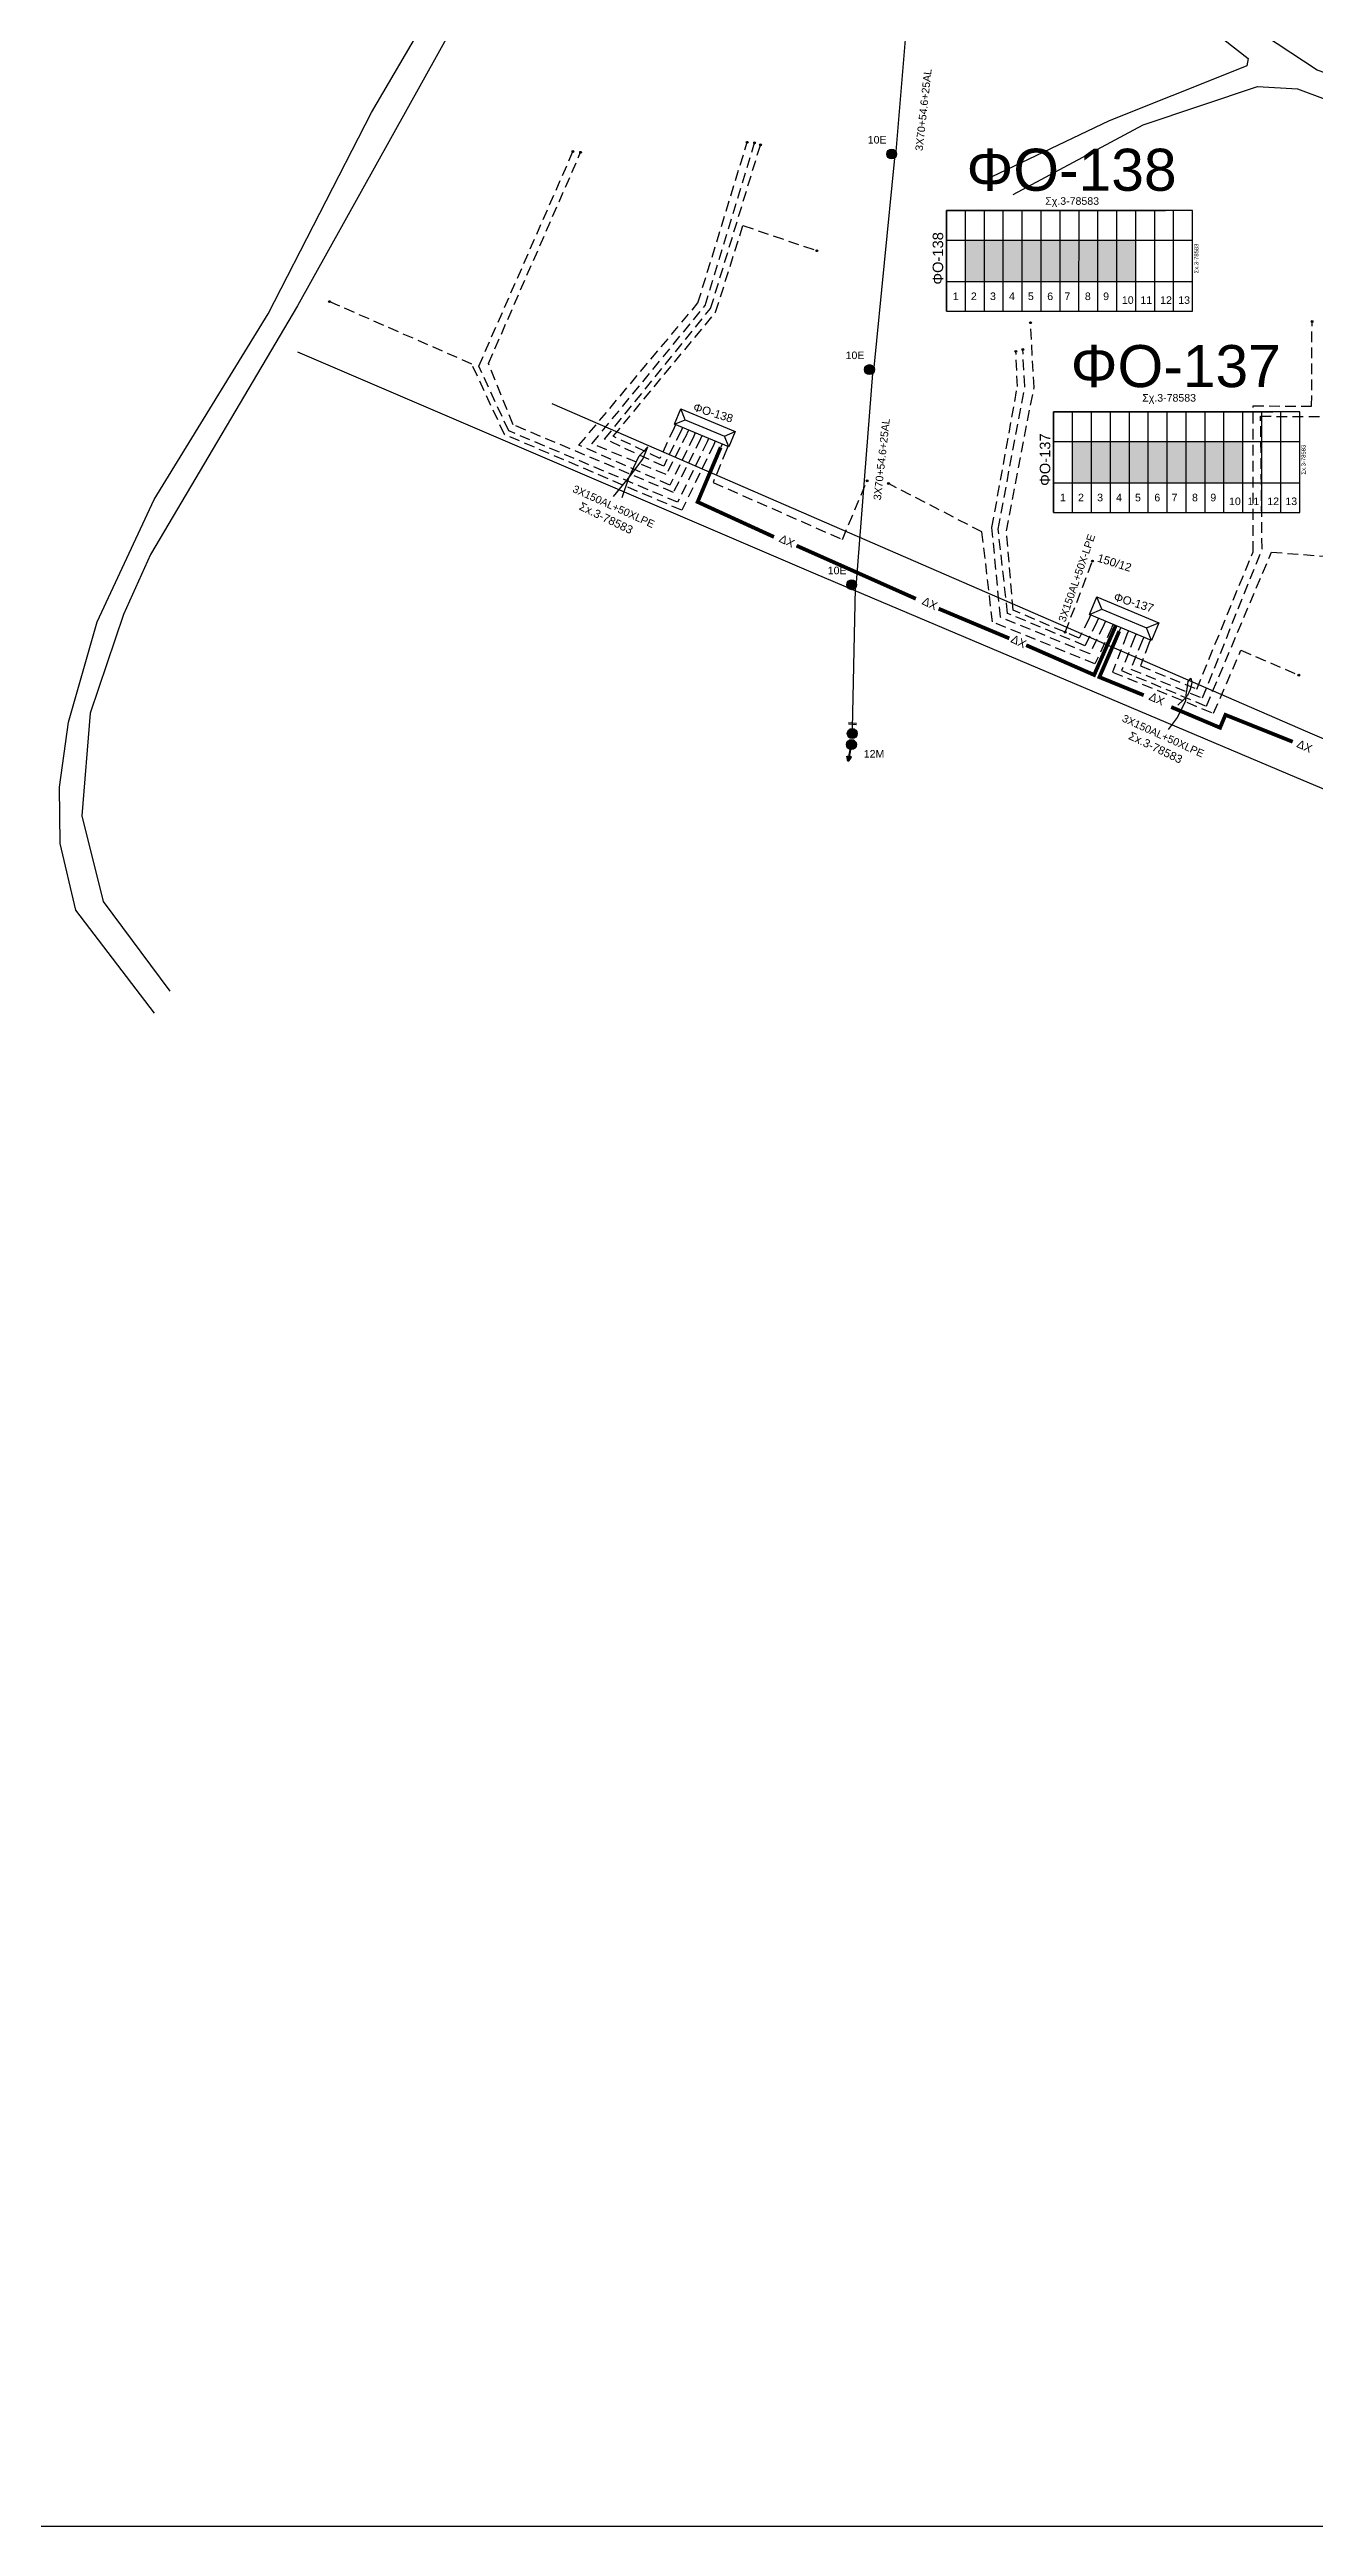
# Model space of a CAD drawing. Header units: millimetres. Extents: x 911 to 5440, y 753 to 2084.
# Drawn here: x 1675 to 1976, y 756 to 1345 of the extents above; entities that cross this region are included whole.
import ezdxf
from ezdxf.enums import TextEntityAlignment as Align

# ---------------------------------------------------------------- set-up
doc = ezdxf.new("R2010")
doc.units = ezdxf.units.MM
doc.linetypes.add('DASHED', pattern=[19.05, 12.7, -6.35])
for name, color, linetype in [('Άγνωστα', 7, 'Continuous'), ('Ασφαλειοκιβώτια Χ.Τ 13 αναχωρήσεων', 7, 'Continuous'), ('Επίτονοι', 7, 'Continuous'), ('Επιγραφές - Σχήματα', 7, 'Continuous'), ('Καλώδια ΧΤ   3x150AL+50XLPE', 7, 'DASHED'), ('Μηχανική τομή', 7, 'Continuous'), ('Στύλος Ξύλινος', 7, 'Continuous'), ('Στύλος Ξύλινος @ 1', 7, 'Continuous'), ('Συνδέσεις', 7, 'Continuous'), ('Συνεστραμμένα ΧΤ   3x70+54.6+25 AL', 7, 'SYN_LINE'), ('Υποσταθμός πόλεως', 7, 'Continuous'), ('Υπόβαθρο ΔΕΗ', 7, 'Continuous')]:
    doc.layers.add(name, color=color, linetype=linetype)
doc.styles.get("Standard").update_dxf_attribs({"font": 'arial.ttf'})
doc.linetypes.add('SYN_LINE', pattern='A,0.5,-0.0001,["/\\/\\/\\/",Standard,S=0.1,R=0,X=0,Y=-0.05],-0.25', length=0.7501)

# ---------------------------------------------------------------- blocks, each defined once
blk = doc.blocks.new('ΥΠΑΡΧΩΝ ΞΥΛΙΝΟΣ ΣΤΥΛΟΣ')
at = {"layer": 'Στύλος Ξύλινος'}
h = blk.add_hatch(color=7, dxfattribs=at)
h.paths.add_polyline_path([(-2.6, 0, 0.270008), (-1.3, -2.3), (1.3, 2.3, 0.576266)])
h.paths.add_polyline_path([(-1.3, -2.3, 0.574793), (2.6, 0, 0.268822), (1.3, 2.3)])
at = {"layer": 'Στύλος Ξύλινος', "color": 7}
blk.add_line((-1.3, -2.3), (1.3, 2.3), dxfattribs=at)
blk.add_circle((0, 0), 2.62, dxfattribs=at)
at = {"layer": 'Στύλος Ξύλινος', "flags": 4}
for tag, p in [('ΑΡΙΘΜΟΣ', (-4.9, 8.6)), ('ΤΥΠΟΣ', (-4.8, 3.4))]:
    blk.add_attdef(tag, p, '', height=4, dxfattribs=at)
blk = doc.blocks.new('ΥΠΟΣΤΑΘΜΟΣ ΠΟΛΕΩΣ 9 ΑΝΑΧΩΡΗΣΕΩΝ')
at = {"layer": 'Υποσταθμός πόλεως', "ltscale": 40}
for p, q in [((-9.63, -2.82), (-9.63, -4)), ((-7.12, -2.82), (-7.12, -4)), ((-4.84, -2.82), (-4.84, -4)), ((-2.36, -2.82), (-2.36, -4)), ((0.09, -2.82), (0.09, -4)), ((2.55, -2.82), (2.55, -4)), ((5.02, -2.82), (5.02, -4)), ((7.48, -2.82), (7.48, -4)), ((9.61, -2.82), (9.61, -4))]:
    blk.add_line(p, q, dxfattribs=at)
blk.add_lwpolyline([(-10.02, 2.82), (10.02, 2.82), (10.02, -2.82), (-10.02, -2.82)], close=True, dxfattribs=at)
for points in [[(-7.21, 0), (-10.02, 2.82)], [(-10.02, -2.82), (-7.21, 0)], [(-7.21, 0), (7.21, 0)], [(7.21, 0), (10.02, 2.82)], [(10.02, -2.82), (7.21, 0)]]:
    blk.add_lwpolyline(points, dxfattribs=at)
at = {"layer": 'Υποσταθμός πόλεως', "linetype": 'SYN_LINE', "ltscale": 40, "flags": 1}
for tag, p in [('ΜΕΤΑΣΧΗΜΑΤΙΣΜΟΣ', (10.79, 1.71)), ('ΙΣΧΥΣ', (10.77, -1.08)), ('ΑΡΙΘΜΟΣ', (10.89, -3.8))]:
    blk.add_attdef(tag, p, '', height=1.8, dxfattribs=at)
blk = doc.blocks.new('ΑΣΦΑΛΕΙΟΚΙΒΩΤΙΟ ΥΠΟΣΤΑΘΜΟΥ 13 ΑΝΑΧΩΡΗΣΕΩΝ')
at = {"layer": 'Ασφαλειοκιβώτια Χ.Τ 13 αναχωρήσεων', "ltscale": 40}
for p, q in [((-23.9, 58.3), (24, 58.3)), ((-23.9, 49.3), (24, 49.3)), ((-9.8, 58.3), (-9.8, -58.7)), ((9.9, 58.3), (9.9, -58.7)), ((24, 58.3), (24, -45.9)), ((-23.9, 40.3), (24, 40.3)), ((-23.9, 31.3), (24, 31.3)), ((-23.9, 22.3), (24, 22.3)), ((-23.9, 13.3), (24, 13.3)), ((-23.9, 4.3), (24, 4.3)), ((-23.9, -4.7), (24, -4.7)), ((-23.9, -13.7), (24, -13.7)), ((-23.9, -22.7), (24, -22.7)), ((-23.9, -31.7), (24, -31.7)), ((-23.9, -40.7), (24, -40.7)), ((-23.9, -49.7), (24, -49.7))]:
    blk.add_line(p, q, dxfattribs=at)
at = {"layer": 'Ασφαλειοκιβώτια Χ.Τ 13 αναχωρήσεων'}
blk.add_lwpolyline([(-23.9, -58.7), (24, -58.7), (24, 58.3), (-23.9, 58.3)], close=True, dxfattribs=at)
for s, p in [('1', (-18.6, 55.3)), ('3', (-18.6, 37.6)), ('2', (-18.6, 46.7)), ('4', (-18.6, 28.6)), ('5', (-18.6, 19.6)), ('6', (-18.6, 10.4)), ('7', (-18.6, 2.2)), ('8', (-18.6, -7.5)), ('9', (-18.6, -16.2)), ('10', (-20.4, -25.1)), ('11', (-20.4, -33.9)), ('12', (-20.4, -43.3)), ('13', (-20.4, -51.9))]:
    blk.add_text(s, height=3.6, rotation=270, dxfattribs=at).set_placement(p)
at = {"layer": 'Ασφαλειοκιβώτια Χ.Τ 13 αναχωρήσεων', "ltscale": 40}
for tag, height, p in [('ΟΝΟΜΑ', 5, (1.2, 62.4)), ('ΚΕΙΜΕΝΟ 1', 2, (17.2, 53.4)), ('ΚΕΙΜΕΝΟ 3', 2, (17, 35.9)), ('ΚΕΙΜΕΝΟ 2', 2, (17.2, 44.7)), ('ΚΕΙΜΕΝΟ 4', 2, (17, 27)), ('ΚΕΙΜΕΝΟ 5', 2, (17, 18.1)), ('ΚΕΙΜΕΝΟ 6', 2, (17, 9.2)), ('ΚΕΙΜΕΝΟ 7', 2, (17, 0.1)), ('ΚΕΙΜΕΝΟ 8', 2, (17, -8.6)), ('ΚΕΙΜΕΝΟ 9', 2, (17, -17.7)), ('ΚΕΙΜΕΝΟ 10', 2, (17, -27)), ('ΚΕΙΜΕΝΟ 11', 2, (17, -36)), ('ΚΕΙΜΕΝΟ 12', 2, (17, -45)), ('ΚΕΙΜΕΝΟ 13', 2, (17, -54.2)), ('ΣΧ', 2, (1.2, -60.5))]:
    blk.add_attdef(tag, text='', height=height, dxfattribs=at).set_placement(p, align=Align.MIDDLE_CENTER)
blk = doc.blocks.new('ΕΠΙΤΟΝΟΣ')
at = {"layer": 'Επίτονοι', "lineweight": 40, "ltscale": 40}
blk.add_hatch(color=256, dxfattribs=at).paths.add_polyline_path([(-1.1, 6.5), (0, 9.1), (1.1, 6.5)])
for p, q in [((-1.1, 6.5), (0, 9.1)), ((1.1, 6.5), (-1.1, 6.5)), ((-1.1, 6.5), (0, 6.5)), ((0, 9.1), (1.1, 6.5)), ((0, 6.5), (0, 0))]:
    blk.add_line(p, q, dxfattribs=at)
blk = doc.blocks.new('ΜΗΧΑΝΙΚΗ ΤΟΜΗ')
at = {"layer": 'Μηχανική τομή', "ltscale": 40}
for p, q in [((-1.9, 0.8), (1.9, 0.8)), ((1.9, 0), (-1.9, 0))]:
    blk.add_line(p, q, dxfattribs=at)
blk = doc.blocks.new('_ΣΥΝΔΕΣΗ')
at = {"layer": 'Συνδέσεις', "linetype": 'SYN_LINE', "ltscale": 40}
blk.add_hatch(color=256, dxfattribs=at).paths.add_polyline_path([(0.5, 0, 1), (-0.5, 0, 1)])
at = {"layer": 'Συνδέσεις'}
blk.add_circle((0, 0), 0.5, dxfattribs=at)

msp = doc.modelspace()

# ---------------------------------------------------------------- hatches: boundary and pattern name
at = {"layer": 'Ασφαλειοκιβώτια Χ.Τ 13 αναχωρήσεων'}
for color, points in [(173, [(1892.74, 1290.17), (1897.24, 1290.17), (1897.24, 1299.99), (1892.74, 1299.99)]), (5, [(1897.24, 1290.17), (1901.74, 1290.16), (1901.74, 1299.99), (1897.24, 1299.99)]), (30, [(1901.74, 1290.16), (1906.24, 1290.16), (1906.24, 1299.99), (1901.74, 1299.99)]), (62, [(1906.24, 1290.16), (1910.74, 1290.16), (1910.74, 1299.99), (1906.24, 1299.99)]), (85, [(1910.74, 1290.16), (1915.24, 1290.16), (1915.24, 1299.99), (1910.74, 1299.99)]), (1, [(1915.24, 1290.16), (1919.74, 1290.16), (1919.74, 1299.99), (1915.24, 1299.99)]), (6, [(1919.74, 1290.16), (1924.24, 1290.16), (1924.24, 1299.99), (1919.74, 1299.99)]), (2, [(1924.24, 1290.16), (1928.74, 1290.16), (1928.74, 1299.98), (1924.24, 1299.99)]), (27, [(1928.74, 1290.16), (1933.24, 1290.16), (1933.24, 1299.98), (1928.74, 1299.98)]), (133, [(1918.21, 1242.31), (1922.71, 1242.31), (1922.71, 1252.14), (1918.21, 1252.14)]), (6, [(1922.71, 1242.31), (1927.21, 1242.31), (1927.21, 1252.14), (1922.71, 1252.14)]), (2, [(1927.21, 1242.31), (1931.71, 1242.31), (1931.71, 1252.14), (1927.21, 1252.14)]), (27, [(1931.71, 1242.31), (1936.21, 1242.31), (1936.21, 1252.14), (1931.71, 1252.14)]), (30, [(1936.21, 1242.31), (1940.71, 1242.31), (1940.71, 1252.14), (1936.21, 1252.14)]), (85, [(1940.71, 1242.31), (1945.21, 1242.31), (1945.21, 1252.14), (1940.71, 1252.14)]), (5, [(1945.21, 1242.31), (1949.71, 1242.31), (1949.71, 1252.14), (1945.21, 1252.14)]), (1, [(1949.71, 1242.31), (1954.21, 1242.31), (1954.21, 1252.14), (1949.71, 1252.14)]), (62, [(1954.21, 1242.31), (1958.71, 1242.31), (1958.71, 1252.14), (1954.21, 1252.14)])]:
    msp.add_hatch(color=color, dxfattribs=at).paths.add_polyline_path(points)

# ---------------------------------------------------------------- linework, layer by layer
at = {"layer": 'Άγνωστα', "color": 27, "linetype": 'DASHED', "ltscale": 0.2}
msp.add_lwpolyline([(1922.16, 1210.01), (1919.8, 1205.36), (1904.08, 1212), (1902.53, 1230.86), (1909.07, 1264.98), (1908.22, 1280.37)], dxfattribs=at)
at = {"layer": 'Άγνωστα', "color": 6, "linetype": 'DASHED', "ltscale": 0.2}
msp.add_lwpolyline([(1925.69, 1208.54), (1922.32, 1201.62), (1901.1, 1210.31), (1899.06, 1231.64), (1905.12, 1265.16), (1904.76, 1273.55)], dxfattribs=at)
at = {"layer": 'Άγνωστα', "color": 62, "linetype": 'DASHED', "ltscale": 0.2}
msp.add_lwpolyline([(1924.01, 1209.24), (1921.17, 1203.55), (1902.79, 1211.25), (1900.54, 1231.31), (1906.9, 1265.28), (1906.38, 1274)], dxfattribs=at)
at = {"layer": 'Άγνωστα', "color": 2, "linetype": 'DASHED', "ltscale": 0.2}
msp.add_lwpolyline([(1927.52, 1207.77), (1923.56, 1199.25), (1899.2, 1209.2), (1896.69, 1230.61), (1874.45, 1242.12)], dxfattribs=at)
at = {"layer": 'Επιγραφές - Σχήματα'}
for points in [[(2959.33, 1782.88), (2959.33, 1782.88), (2959.33, 756.34), (954.14, 756.34), (954.14, 1770.68), (954.14, 1770.68)], [(1809.07, 1239.01), (1812.63, 1243.41), (1816.07, 1247.91), (1817.21, 1250.88), (1815.01, 1248.45), (1812.63, 1243.41), (1811.03, 1238.73)], [(1941.06, 1183.64), (1943.2, 1186.52), (1945.19, 1190.57), (1945.21, 1191.87), (1945.51, 1193.34), (1945.68, 1195.06), (1946.33, 1195.83), (1946.57, 1194.81), (1946.19, 1193.12), (1945.52, 1191.72), (1944.7, 1190.77), (1943.23, 1189.41)]]:
    msp.add_lwpolyline(points, dxfattribs=at)
at = {"layer": 'Καλώδια ΧΤ   3x150AL+50XLPE', "color": 27, "linetype": 'DASHED', "ltscale": 0.2}
msp.add_line((1916.5, 1206.75), (1922.95, 1223.7), dxfattribs=at)
at = {"layer": 'Καλώδια ΧΤ   3x150AL+50XLPE', "color": 62, "ltscale": 0.2}
msp.add_lwpolyline([(1831.38, 1252.07), (1824.31, 1237.69), (1784.19, 1254.64), (1777.05, 1270.01), (1799.44, 1321.07)], dxfattribs=at)
at = {"layer": 'Καλώδια ΧΤ   3x150AL+50XLPE', "color": 5, "ltscale": 0.2}
for points in [[(1829.79, 1252.73), (1823.33, 1240.02), (1785.23, 1256.09), (1779.37, 1270.69), (1801.27, 1320.88)], [(1932.97, 1205.5), (1929.88, 1197.65), (1950.05, 1189.18), (1965.54, 1225.83), (1985.16, 1224.26)]]:
    msp.add_lwpolyline(points, dxfattribs=at)
at = {"layer": 'Καλώδια ΧΤ   3x150AL+50XLPE', "color": 85, "ltscale": 0.2}
for points in [[(1828.21, 1253.39), (1822.51, 1241.76), (1800.87, 1251.23), (1829.15, 1285.06), (1840.88, 1323.27)], [(1934.78, 1204.74), (1932.08, 1198.01), (1949.15, 1191.13), (1963.3, 1226.59), (1962.94, 1258.12), (1987.76, 1257.98)]]:
    msp.add_lwpolyline(points, dxfattribs=at)
at = {"layer": 'Καλώδια ΧΤ   3x150AL+50XLPE', "color": 27, "ltscale": 0.2}
msp.add_lwpolyline([(1826.6, 1254.06), (1821.59, 1244.24), (1803.96, 1251.59), (1830.86, 1284.43), (1842.64, 1323.14)], dxfattribs=at)
at = {"layer": 'Καλώδια ΧΤ   3x150AL+50XLPE', "color": 2, "ltscale": 0.2}
msp.add_lwpolyline([(1825.13, 1254.68), (1821.01, 1246.22), (1806.98, 1252.71), (1832.16, 1283.73), (1844.03, 1322.67)], dxfattribs=at)
at = {"layer": 'Καλώδια ΧΤ   3x150AL+50XLPE', "color": 6, "ltscale": 0.2}
msp.add_lwpolyline([(1823.51, 1255.35), (1820.07, 1248.11), (1809.03, 1253.36), (1833.37, 1282.86), (1839.85, 1303.47), (1857.46, 1297.49)], dxfattribs=at)
at = {"layer": 'Καλώδια ΧΤ   3x150AL+50XLPE', "color": 30, "ltscale": 0.2}
for points in [[(1832.97, 1251.4), (1825.31, 1235.78), (1783.14, 1253.79), (1775.39, 1270.53), (1741.56, 1285.38)], [(1936.36, 1204.08), (1934.37, 1198.76), (1947.75, 1193.24), (1961.15, 1225.91), (1961.14, 1260.58), (1975.08, 1260.53), (1975.17, 1280.66)]]:
    msp.add_lwpolyline(points, dxfattribs=at)
at = {"layer": 'Καλώδια ΧΤ   3x150AL+50XLPE', "color": 1, "ltscale": 0.2}
for points in [[(1835.94, 1250.16), (1832.76, 1242.39), (1863.51, 1228.82), (1869.36, 1242.75)], [(1931.14, 1206.26), (1927.73, 1197.29), (1951.78, 1187.49), (1958.25, 1202.47), (1972, 1196.58)]]:
    msp.add_lwpolyline(points, dxfattribs=at)
at = {"layer": 'Συνεστραμμένα ΧΤ   3x70+54.6+25 AL', "color": 85, "ltscale": 20}
for points in [[(1880.1, 1367.76), (1876.22, 1321.09)], [(1875.88, 1319.52), (1871.01, 1269.74)], [(1870.7, 1268.31), (1866.75, 1218.6)], [(1866.58, 1217.28), (1865.86, 1183.84)]]:
    msp.add_lwpolyline(points, dxfattribs=at)
at = {"layer": 'Υπόβαθρο ΔΕΗ', "ltscale": 0.2}
for points in [[(1699.96, 1116.22), (1681.25, 1140.69), (1677.53, 1156.51), (1677.32, 1169.89), (1679.49, 1185.4), (1686.35, 1209.21), (1699.86, 1238.34), (1726.97, 1282.44), (1751.58, 1330.36), (1778.48, 1376.44), (1788.19, 1397.83), (1774.78, 1416.78), (1753.67, 1411.61), (1732.89, 1407.85), (1713.74, 1404.42), (1693.98, 1402.47), (1675.31, 1401.33), (1652.75, 1400.25), (1625.82, 1400.32), (1600.98, 1402.2), (1565.3, 1407.45), (1525.05, 1413.98)], [(2057.71, 1322.69), (2029.25, 1331.99), (2012.48, 1334.23), (1990.11, 1335.68), (1976.35, 1340.38), (1963.66, 1348.79), (1950.79, 1356.39), (1937.33, 1361.22), (1924.13, 1364.47), (1910.82, 1364.91), (1897.01, 1369.63), (1888.4, 1377.9), (1885.47, 1391.39), (1886.23, 1396.79), (1961.11, 1397.42)], [(1891.75, 1364.75), (1873.5, 1362.34), (1856.51, 1363.14), (1836.68, 1365.66), (1821.74, 1370.39), (1806.98, 1376.2), (1798.8, 1377.28), (1791.2, 1375.76), (1782.88, 1370.85), (1778.59, 1364.59), (1733.93, 1284.35), (1698.96, 1225.28), (1692.59, 1210.99), (1684.66, 1187.51), (1682.64, 1163.1), (1687.76, 1142.71), (1703.6, 1121.39)], [(1891.75, 1364.75), (1905, 1363.08), (1913.36, 1359.97), (1933.5, 1357.57), (1948.44, 1352.24), (1960, 1343.17), (1959.64, 1341.48), (1956.71, 1340.24), (1926.91, 1328.37), (1899.04, 1315.09)], [(1904.07, 1310.82), (1935, 1327.39), (1962.18, 1336.56), (1971.68, 1336), (1992.11, 1328.4), (2023.42, 1324.93), (2046.97, 1320), (2068.22, 1310.95)], [(1733.92, 1273.45), (1857.09, 1220.69), (1971.44, 1172.22), (2100.65, 1117.82), (2083.18, 1096.07), (2067.08, 1075.11), (2053.68, 1056.37), (2039.97, 1035.54), (2023.21, 1008.13), (2019.75, 1003.03), (2006.57, 979.48), (1985.89, 942.83)], [(1794.4, 1261.13), (1974.09, 1183.06), (2105.88, 1126.59), (2169.68, 1207.8), (2138.2, 1227.73)]]:
    msp.add_lwpolyline(points, dxfattribs=at)
at = {"layer": 'Υπόβαθρο ΔΕΗ', "color": 173, "const_width": 0.9}
for points in [[(1834.56, 1250.74), (1829.08, 1237.74), (1847.23, 1229.43)], [(1852.6, 1227.35), (1880.97, 1214.73)], [(1886.39, 1212.36), (1886.39, 1212.36), (1903.19, 1205.3)]]:
    msp.add_lwpolyline(points, dxfattribs=at)
at = {"layer": 'Υπόβαθρο ΔΕΗ', "color": 173}
msp.add_lwpolyline([(1907.19, 1203.69, 0.9, 0.9, 0), (1923.36, 1196.61, 0.9, 0.9, 0), (1923.36, 1196.61, 0.9, 0.9, 0), (1928.48, 1208.28, 0, 0, 0)], format="xyseb", dxfattribs=at)
at = {"layer": 'Υπόβαθρο ΔΕΗ', "color": 133, "const_width": 0.9}
for points in [[(1929.33, 1207.02), (1924.61, 1196.09), (1935.15, 1191.79)], [(1941.68, 1188.98), (1953.3, 1184.06), (1954.58, 1187.11), (1970.57, 1180.72)]]:
    msp.add_lwpolyline(points, dxfattribs=at)

# ---------------------------------------------------------------- block references
at = {"layer": 'Ασφαλειοκιβώτια Χ.Τ 13 αναχωρήσεων'}
for p, xscale, yscale, zscale, rotation, values in [((1917.41, 1295.05), 0.5000000000000249, 0.5000000000000249, 0.5000000000000249, 89.98594174464039, {'ΟΝΟΜΑ': 'ΦΟ-138', 'ΣΧ': 'Σx.3-78583'}), ((1942.88, 1247.2), 0.5, 0.5, 0.5, 90, {'ΟΝΟΜΑ': 'ΦΟ-137', 'ΣΧ': 'Σx.3-78583'})]:
    msp.add_blockref('ΑΣΦΑΛΕΙΟΚΙΒΩΤΙΟ ΥΠΟΣΤΑΘΜΟΥ 13 ΑΝΑΧΩΡΗΣΕΩΝ', p, dxfattribs=dict(at, xscale=xscale, yscale=yscale, zscale=zscale, rotation=rotation)).add_auto_attribs(values)
at = {"layer": 'Επίτονοι', "xscale": 0.4499999999996597, "yscale": 0.4499999999996597, "zscale": 0.4499999999996597, "rotation": 169.3112126926359}
msp.add_blockref('ΕΠΙΤΟΝΟΣ', (1865.66, 1180.06), dxfattribs=at)
at = {"layer": 'Μηχανική τομή', "xscale": 0.4999999999999986, "yscale": 0.4999999999999986, "zscale": 0.4999999999999986, "rotation": 356.1921398202316}
msp.add_blockref('ΜΗΧΑΝΙΚΗ ΤΟΜΗ', (1865.88, 1184.84), dxfattribs=at)
at = {"layer": 'Στύλος Ξύλινος @ 1', "ltscale": 40}
ref = msp.add_blockref('ΥΠΑΡΧΩΝ ΞΥΛΙΝΟΣ ΣΤΥΛΟΣ', (1875.21, 1320.48), dxfattribs=dict(at, xscale=0.4499999999998181, yscale=0.4499999999998181, zscale=0.4499999999998181))
ref.add_attrib('ΤΥΠΟΣ', '10E', (1869.53, 1322.97), dxfattribs={"layer": 'Στύλος Ξύλινος', "height": 1.8, "flags": 4})
ref = msp.add_blockref('ΥΠΑΡΧΩΝ ΞΥΛΙΝΟΣ ΣΤΥΛΟΣ', (1869.95, 1269.22), dxfattribs=dict(at, xscale=0.4499999999998181, yscale=0.4499999999998181, zscale=0.4499999999998181))
ref.add_attrib('ΤΥΠΟΣ', '10E', (1864.27, 1271.71), dxfattribs={"layer": 'Στύλος Ξύλινος', "height": 1.8, "flags": 4})
ref = msp.add_blockref('ΥΠΑΡΧΩΝ ΞΥΛΙΝΟΣ ΣΤΥΛΟΣ', (1865.7, 1218.06), dxfattribs=dict(at, xscale=0.4499999999998181, yscale=0.4499999999998181, zscale=0.4499999999998181))
ref.add_attrib('ΤΥΠΟΣ', '10E', (1860.02, 1220.55), dxfattribs={"layer": 'Στύλος Ξύλινος', "height": 1.8, "flags": 4})
at = {"layer": 'Στύλος Ξύλινος @ 1', "ltscale": 40, "xscale": 0.4499999999998181, "yscale": 0.4499999999998181, "zscale": 0.4499999999998181}
msp.add_blockref('ΥΠΑΡΧΩΝ ΞΥΛΙΝΟΣ ΣΤΥΛΟΣ', (1865.85, 1182.67), dxfattribs=at)
at = {"layer": 'Στύλος Ξύλινος @ 1', "ltscale": 40}
ref = msp.add_blockref('ΥΠΑΡΧΩΝ ΞΥΛΙΝΟΣ ΣΤΥΛΟΣ', (1865.66, 1180.06), dxfattribs=dict(at, xscale=0.4499999999998181, yscale=0.4499999999998181, zscale=0.4499999999998181))
ref.add_attrib('ΤΥΠΟΣ', '12M', (1868.58, 1176.95), dxfattribs={"layer": 'Στύλος Ξύλινος', "height": 1.8, "flags": 4})
at = {"layer": 'Συνδέσεις', "xscale": 0.4499999999998181, "yscale": 0.4499999999998181, "zscale": 0.4499999999998181}
for p in [(1799.44, 1321.07), (1801.27, 1320.88), (1840.88, 1323.27), (1842.64, 1323.14), (1844.03, 1322.67), (1857.46, 1297.49), (1741.56, 1285.38), (1908.22, 1280.37), (1975.17, 1280.66), (1904.76, 1273.55), (1906.38, 1274), (1869.36, 1242.75), (1874.45, 1242.12), (1922.95, 1223.7), (1916.5, 1206.76), (1972, 1196.58)]:
    msp.add_blockref('_ΣΥΝΔΕΣΗ', p, dxfattribs=at)
at = {"layer": 'Υποσταθμός πόλεως', "zscale": 0.5}
for p, xscale, yscale, rotation in [((1830.81, 1255.34), 0.7, 0.7, 337.3318472991918), ((1930.5, 1210), 0.8, 0.8, 337.331847299192)]:
    msp.add_blockref('ΥΠΟΣΤΑΘΜΟΣ ΠΟΛΕΩΣ 9 ΑΝΑΧΩΡΗΣΕΩΝ', p, dxfattribs=dict(at, xscale=xscale, yscale=yscale, rotation=rotation))

# ---------------------------------------------------------------- texts
at = {"layer": 'Επιγραφές - Σχήματα', "width": 11.1692, "attachment_point": 1}
for s, insert, char_height in [('ΦΟ-138 ', (1893, 1321.74), 10), ('Σχ.3-78583 ', (1911.73, 1310.2), 1.8), ('ΦΟ-137 ', (1917.78, 1275.05), 10), ('Σχ.3-78583 ', (1934.79, 1263.41), 1.8)]:
    msp.add_mtext(s, dxfattribs=dict(at, insert=insert, char_height=char_height))
at = {"layer": 'Επιγραφές - Σχήματα', "color": 7, "char_height": 1.8, "width": 27.8484, "attachment_point": 5}
for s, insert, rotation in [('{\\H1.083x;\\C256;ΦΟ-138}', (1832.78, 1258.93), 342.63944), ('{\\H1.083x;\\C256;Σx.3-78583}', (1807.31, 1233.9), 334.26011), ('{\\H1.083x;\\C256;150/12}', (1928.19, 1223.28), 342.63944), ('{\\H1.083x;\\C256;ΦΟ-137}', (1932.79, 1213.82), 342.63944), ('{\\H1.083x;\\C256;Σx.3-78583}', (1937.96, 1179.34), 334.26011)]:
    msp.add_mtext(s, dxfattribs=dict(at, insert=insert, rotation=rotation))
at = {"layer": 'Καλώδια ΧΤ   3x150AL+50XLPE', "color": 7, "char_height": 1.8, "width": 27.8484, "attachment_point": 5}
for s, insert, rotation in [('3X150AL+50XLPE', (1809.12, 1236.66), 335.5514), ('3X150AL+50X-LPE', (1919.24, 1219.66), 70.87619), ('3X150AL+50XLPE', (1939.77, 1182.1), 335.5514)]:
    msp.add_mtext(s, dxfattribs=dict(at, insert=insert, rotation=rotation))
at = {"layer": 'Συνεστραμμένα ΧΤ   3x70+54.6+25 AL', "color": 7, "char_height": 1.8, "width": 168.3718, "attachment_point": 1, "rotation": 83.70868}
for insert in [(1880.8, 1321.34), (1870.86, 1238.27)]:
    msp.add_mtext('3X70+54.6+25AL', dxfattribs=dict(at, insert=insert))
at = {"layer": 'Υπόβαθρο ΔΕΗ', "color": 7, "char_height": 1.8, "width": 168.3718, "attachment_point": 1}
for s, insert, rotation in [('{\\H1.083x;\\C173;ΔΧ}', (1849.1, 1230.13), 334.61471), ('{\\H1.083x;\\C173;ΔΧ}', (1883.06, 1215.28), 334.61471), ('{\\H1.083x;\\C173;ΔΧ}', (1904.19, 1206.25), 334.61471), ('{\\H1.083x;\\C133;ΔΧ}', (1937.02, 1192.56), 335.10009), ('{\\H1.083x;\\C133;ΔΧ}', (1972.16, 1181.32), 335.10009)]:
    msp.add_mtext(s, dxfattribs=dict(at, insert=insert, rotation=rotation))

doc.saveas('drawing.dxf')
